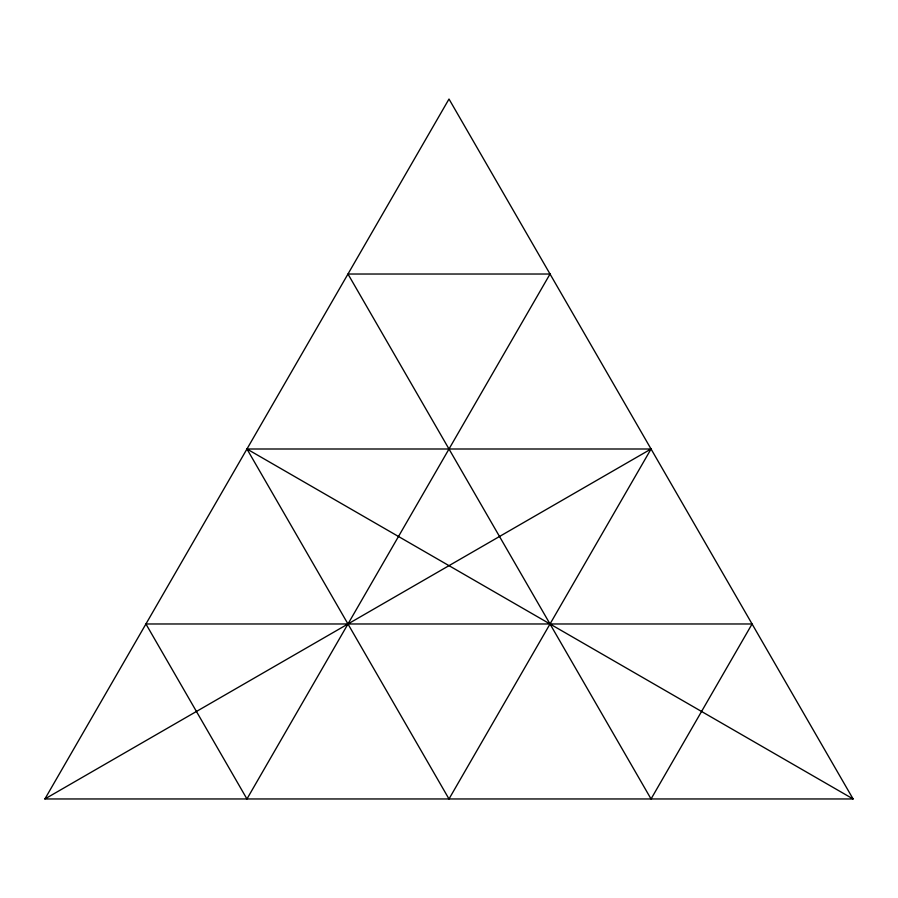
<?xml version="1.0" encoding="UTF-8"?>
<svg xmlns="http://www.w3.org/2000/svg" width="898" height="898" viewBox="0 0 898 898"><rect width="100%" height="100%" fill="white"/><g stroke="black" fill="none" stroke-linecap="round" stroke-linejoin="round"><path stroke-width="1.35" d="M44.9 798.962L449 99.038L853.1 798.962L44.9 798.962L651.05 449L449 798.962L246.95 449L651.05 449M246.95 449L853.1 798.962M550.025 274.025L246.95 798.962L145.925 623.975L752.075 623.975L651.05 798.962L347.975 274.025L550.025 274.025"/></g></svg>
